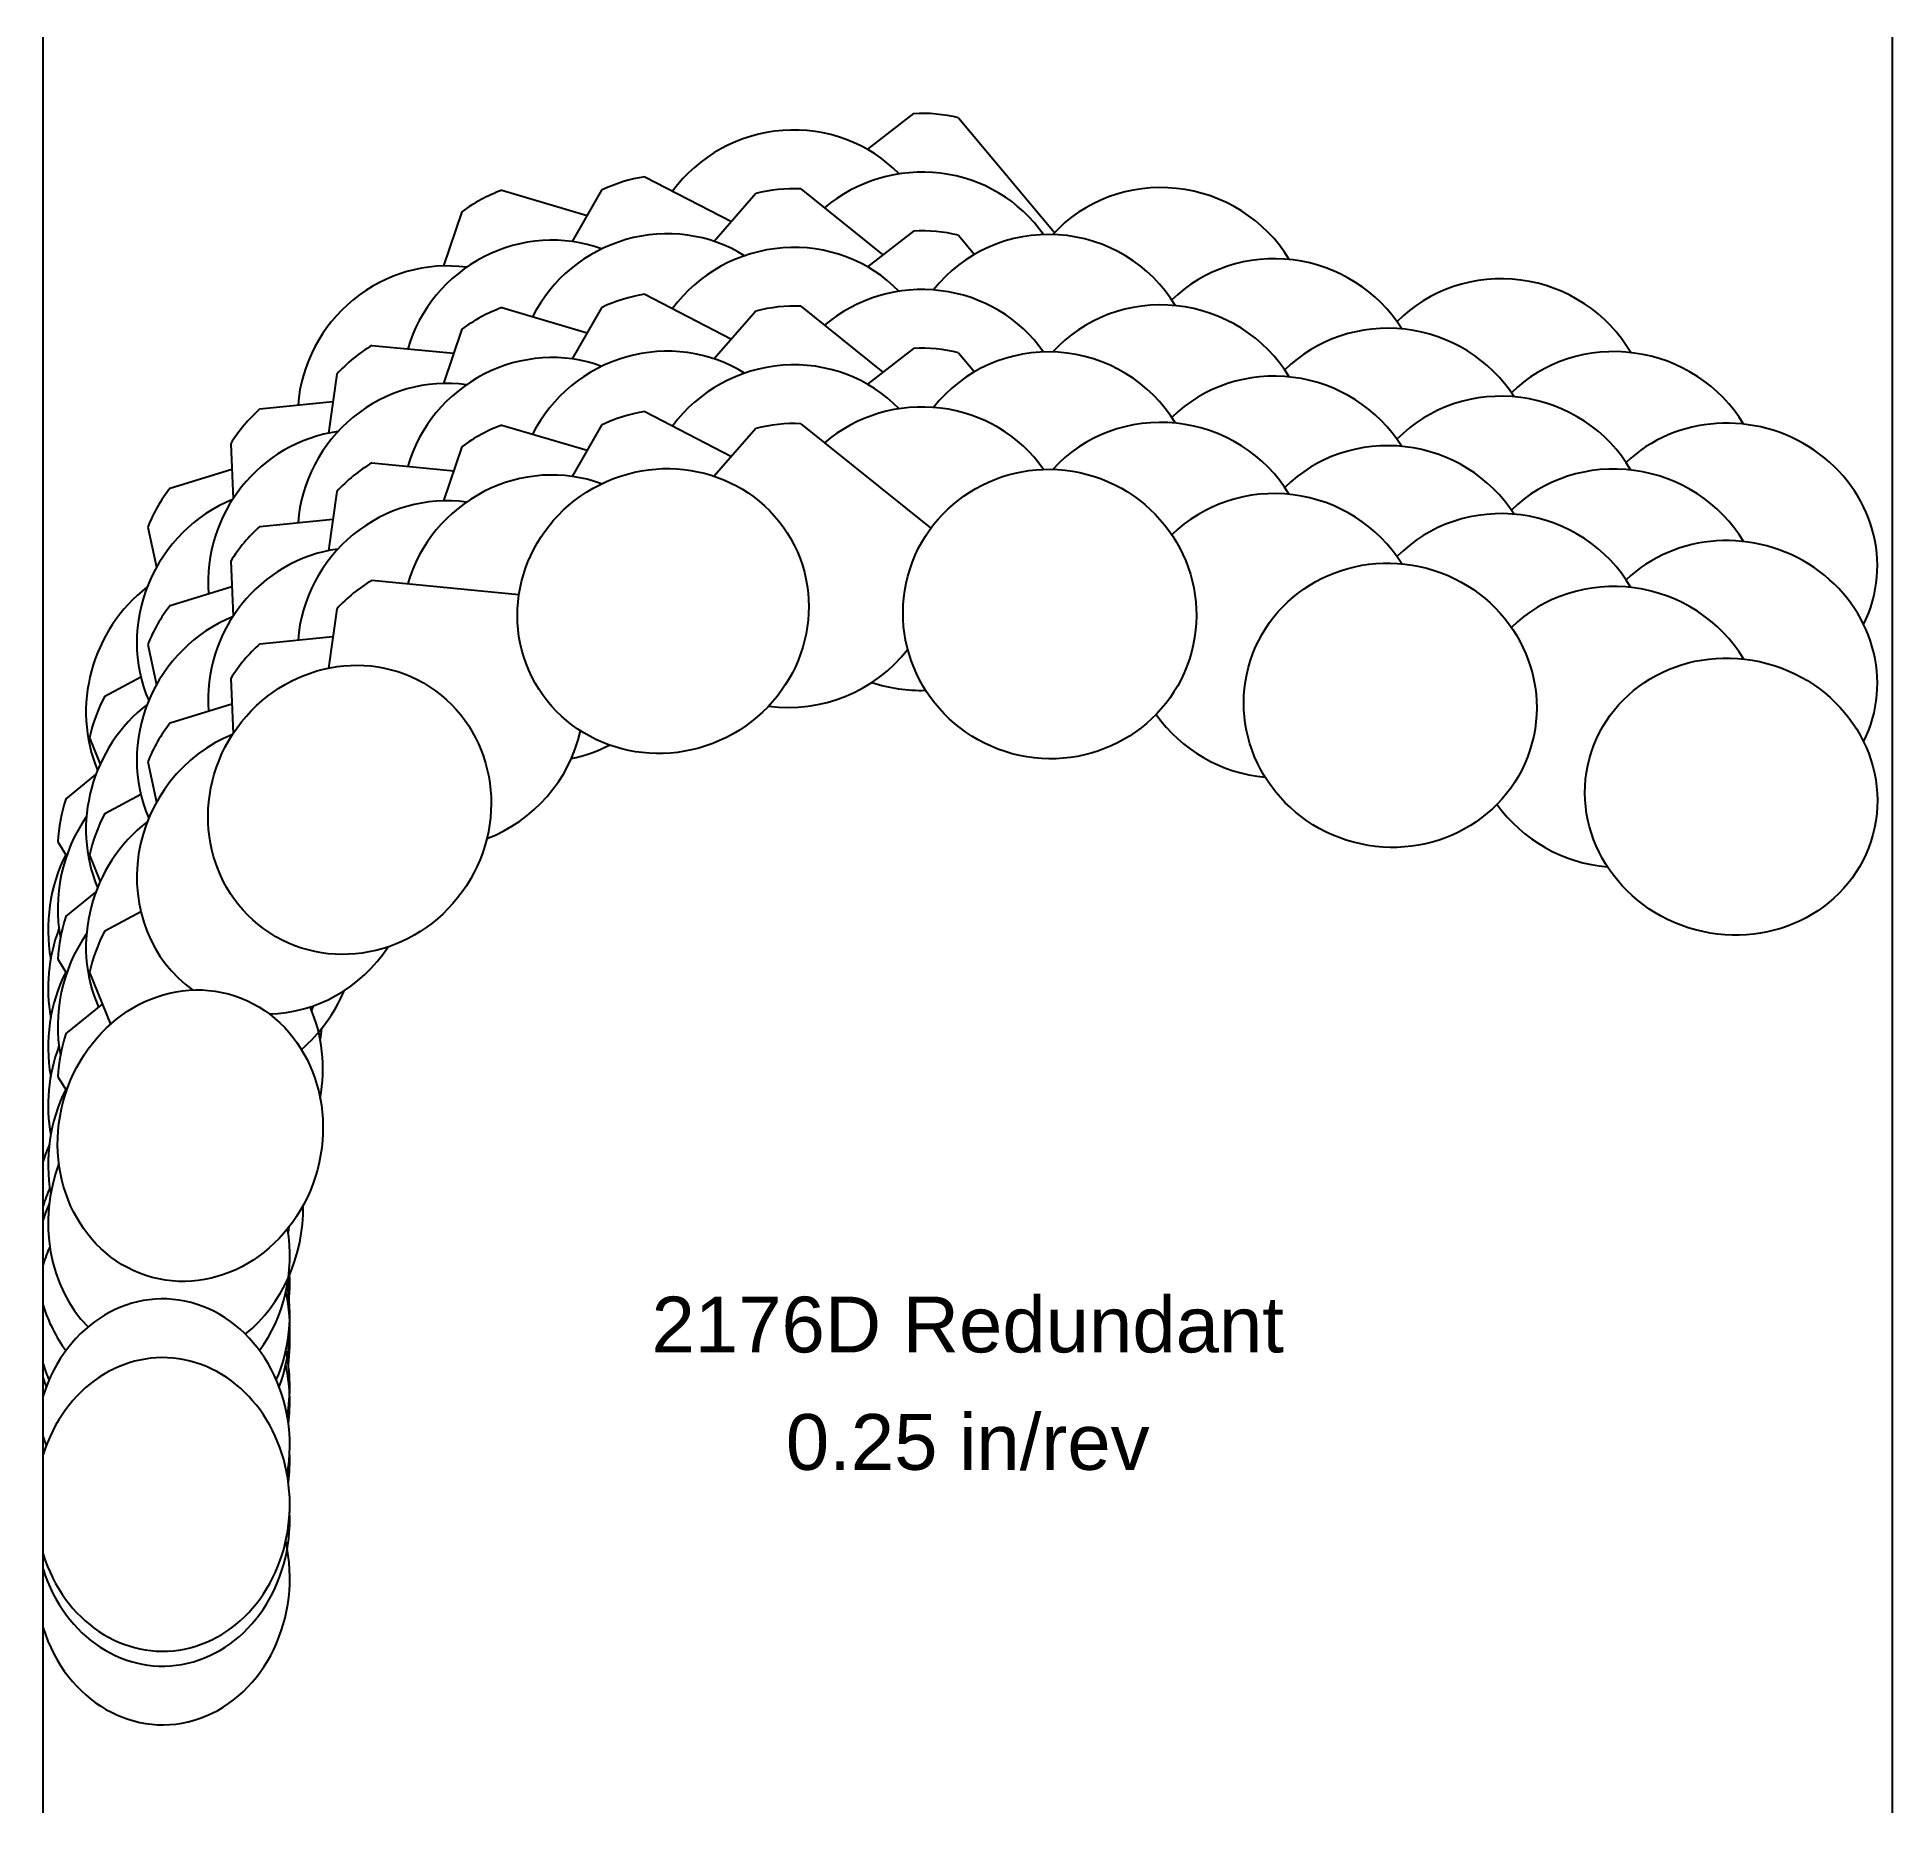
# Model space of a CAD drawing. Header units: inches. Extents: x -3.95 to 0, y -2.66 to 1.12.
import ezdxf
from ezdxf.enums import TextEntityAlignment as Align

# ---------------------------------------------------------------- set-up
doc = ezdxf.new("R2010")
doc.units = ezdxf.units.IN
doc.header["$MEASUREMENT"] = 0
for name, color, linetype, true_color in [('Blade_1', 30, 'Continuous', 0xff7f00), ('Blade_2', 7, 'Continuous', 0xcccc00), ('Blade_3', 7, 'Continuous', 0x00cc00), ('Blade_4', 7, 'Continuous', 0x00cccc), ('Blade_5', 7, 'Continuous', 0x0066cc), ('Blade_6', 190, 'Continuous', 0x7f00ff)]:
    doc.layers.add(name, color=color, linetype=linetype, true_color=true_color)
doc.layers.add('Gage_Line', color=7, linetype='Continuous')
doc.styles.get("Standard").update_dxf_attribs({"font": 'arial.ttf'})

msp = doc.modelspace()

# ---------------------------------------------------------------- linework, layer by layer
at = {"layer": 'Blade_1'}
for centre, major_axis, ratio, start_param, end_param in [((-2.6175, 0.3998), (0.2793, 0.1401), 0.963048, 6.810381, 8.513276), ((-1.7943, 0.3935), (0.3019, -0.0809), 0.984808, 7.081616, 9.026073), ((-1.0693, 0.1993), (0.3019, -0.0809), 0.965926, 7.098248, 8.910519), ((-2.6175, 0.1498), (0.2793, 0.1401), 0.963048, 6.810381, 8.513276), ((-1.7943, 0.1435), (0.3019, -0.0809), 0.984808, 7.081616, 9.026073), ((-0.3433, 0.0048), (0.3019, -0.0809), 0.939693, 6.09199, 8.902875), ((-3.2849, -0.0234), (0.1702, 0.2621), 0.948815, 6.966643, 8.535827), ((-1.0693, -0.0507), (0.3019, -0.0809), 0.965926, 7.098248, 8.910519), ((-0.3433, -0.2452), (0.3019, -0.0809), 0.939693, 6.09199, 8.902875), ((-3.2849, -0.2734), (0.1702, 0.2621), 0.948815, 6.966643, 8.535827), ((-3.6241, -0.7171), (0.0812, 0.3018), 0.896171, 1.190706, 2.065495), ((-3.6241, -0.9671), (0.0812, 0.3018), 0.896171, 1.190706, 2.065495), ((-3.6241, -0.9671), (0.0812, 0.3018), 0.896171, 4.801008, 4.879936), ((-3.6829, -1.5022), (0, 0.3125), 0.866025, 7.386571, 7.508043), ((-3.6829, -1.5022), (0, 0.3125), 0.866025, 4.559861, 4.678722), ((-3.6829, -2.0022), (0, 0.3125), 0.866025, 1.916735, 7.508043), ((-3.6829, -1.7522), (0, 0.3125), 0.866025, 4.511031, 4.963069), ((-3.6829, -1.7522), (0, 0.3125), 0.866025, 1.916735, 1.982313)]:
    msp.add_ellipse(centre, major_axis=major_axis, ratio=ratio, start_param=start_param, end_param=end_param, dxfattribs=at)
for centre, major_axis, ratio in [((-2.6175, -0.1002), (0.2793, 0.1401), 0.963048), ((-1.7943, -0.1065), (0.3019, -0.0809), 0.984808), ((-1.0693, -0.3007), (0.3019, -0.0809), 0.965926), ((-3.2849, -0.5234), (0.1702, 0.2621), 0.948815), ((-0.3433, -0.4952), (0.3019, -0.0809), 0.939693), ((-3.6241, -1.2171), (0.0812, 0.3018), 0.896171)]:
    msp.add_ellipse(centre, major_axis=major_axis, ratio=ratio, dxfattribs=at)
at = {"layer": 'Blade_2'}
for p, q in [((-2.3241, 0.7987), (-2.1494, 0.6584)), ((-2.4202, 0.7885), (-2.5085, 0.6869)), ((-2.4202, 0.5385), (-2.5085, 0.4369)), ((-2.3241, 0.5487), (-2.1494, 0.4084)), ((-3.2374, 0.4655), (-3.0631, 0.4487)), ((-3.3124, 0.4042), (-3.33, 0.2784)), ((-2.4202, 0.2885), (-2.5085, 0.1869)), ((-2.3241, 0.2987), (-2.0471, 0.0762)), ((-3.2374, 0.2155), (-3.0631, 0.1987)), ((-3.3124, 0.1542), (-3.33, 0.0284)), ((-3.2374, -0.0345), (-2.9243, -0.0646)), ((-3.3124, -0.0958), (-3.33, -0.2216)), ((-3.8063, -0.2813), (-3.7296, -0.24)), ((-3.8387, -0.37), (-3.816, -0.426)), ((-3.8063, -0.5313), (-3.7296, -0.49)), ((-3.8387, -0.62), (-3.816, -0.676)), ((-3.8063, -0.7813), (-3.7296, -0.74)), ((-3.8387, -0.87), (-3.794, -0.9798))]:
    msp.add_line(p, q, dxfattribs=at)
for centre, major_axis, ratio, start_param, end_param in [((-2.3447, 0.4967), (0.2991, 0.0906), 0.964323, 7.503453, 7.814498), ((-2.3447, 0.2467), (0.2991, 0.0906), 0.964323, 7.503453, 7.814498), ((-3.0904, 0.2023), (0.2019, 0.2385), 0.959956, 7.508402, 7.820057), ((-2.3447, -0.0033), (0.2991, 0.0906), 0.964323, 7.503453, 7.814498), ((-3.0904, -0.0477), (0.2019, 0.2385), 0.959956, 7.508402, 7.820057), ((-3.0904, -0.2977), (0.2019, 0.2385), 0.959956, 7.508402, 7.820057), ((-2.3447, -0.0033), (0.2991, 0.0906), 0.964323, 4.272285, 5.349277), ((-3.5578, -0.4211), (0.1141, 0.2909), 0.910856, 7.727559, 8.030791), ((-3.0904, -0.2977), (0.2019, 0.2385), 0.959956, 4.189812, 5.20631), ((-3.5578, -0.6711), (0.1141, 0.2909), 0.910856, 7.727559, 8.030791), ((-3.5578, -0.9211), (0.1141, 0.2909), 0.910856, 7.727559, 8.030791), ((-3.6829, -1.4722), (0, 0.3125), 0.866025, 7.377204, 7.508043), ((-3.6829, -1.4722), (0, 0.3125), 0.866025, 4.007352, 4.896333), ((-3.6829, -1.4722), (0, 0.3125), 0.866025, 8.19992, 8.559019)]:
    msp.add_ellipse(centre, major_axis=major_axis, ratio=ratio, start_param=start_param, end_param=end_param, dxfattribs=at)
at = {"layer": 'Blade_3'}
for centre, major_axis, ratio, start_param, end_param in [((-2.0676, 0.5326), (0.3113, 0.0272), 0.965239, 6.78649, 8.490027), ((-2.8656, 0.3842), (0.2417, 0.198), 0.961565, 6.79612, 8.474507), ((-1.311, 0.3473), (0.3019, -0.0809), 0.965926, 7.084526, 8.905881), ((-2.0676, 0.2826), (0.3113, 0.0272), 0.965239, 6.78649, 8.490027), ((-2.8656, 0.1342), (0.2417, 0.198), 0.961565, 6.79612, 8.474507), ((-0.586, 0.1531), (0.3019, -0.0809), 0.953717, 7.061978, 8.912332), ((-1.311, 0.0973), (0.3019, -0.0809), 0.965926, 7.084526, 8.905881), ((-2.0676, 0.0326), (0.3113, 0.0272), 0.965239, 6.78649, 8.490027), ((-2.8656, -0.1158), (0.2417, 0.198), 0.961565, 6.79612, 8.474507), ((-0.586, -0.0969), (0.3019, -0.0809), 0.953717, 7.061978, 8.912332), ((-1.311, -0.1527), (0.3019, -0.0809), 0.965926, 7.084526, 8.905881), ((-3.4425, -0.1496), (0.1429, 0.2779), 0.930939, 7.102691, 8.776984), ((-0.586, -0.3469), (0.3019, -0.0809), 0.953717, 7.061978, 8.912332), ((-3.4425, -0.3996), (0.1429, 0.2779), 0.930939, 7.102691, 8.776984), ((-2.0676, 0.0326), (0.3113, 0.0272), 0.965239, 4.284443, 4.657974), ((-1.311, -0.1527), (0.3019, -0.0809), 0.965926, 3.99856, 4.887227), ((-3.4425, -0.6496), (0.1429, 0.2779), 0.930939, 7.102691, 9.288744), ((-2.8656, -0.1158), (0.2417, 0.198), 0.961565, 4.217243, 4.495445), ((-0.586, -0.3469), (0.3019, -0.0809), 0.953717, 3.998646, 4.896426), ((-3.6554, -0.8878), (0.0543, 0.3077), 0.864592, 7.639468, 8.257814), ((-3.4425, -0.6496), (0.1429, 0.2779), 0.930939, 3.599394, 4.590892), ((-3.6554, -1.1378), (0.0543, 0.3077), 0.864592, 7.639468, 8.257814), ((-3.6554, -1.3878), (0.0543, 0.3077), 0.864592, 7.639468, 8.868757), ((-3.6554, -1.3878), (0.0543, 0.3077), 0.864592, 3.921178, 4.93566), ((-3.6829, -1.6589), (0, 0.3125), 0.866025, 4.562494, 4.811278), ((-3.6829, -1.9089), (0, 0.3125), 0.866025, 4.562494, 4.763077), ((-3.6829, -2.1589), (0, 0.3125), 0.866025, 1.916735, 4.965757)]:
    msp.add_ellipse(centre, major_axis=major_axis, ratio=ratio, start_param=start_param, end_param=end_param, dxfattribs=at)
at = {"layer": 'Blade_4'}
for p, q in [((-2.7487, 0.7957), (-2.8109, 0.6866)), ((-2.6565, 0.8244), (-2.472, 0.7289)), ((-2.6565, 0.5744), (-2.472, 0.4789)), ((-2.7487, 0.5457), (-2.8109, 0.4366)), ((-3.4759, 0.3301), (-3.3206, 0.3457)), ((-2.6565, 0.3244), (-2.472, 0.2289)), ((-2.7487, 0.2957), (-2.8109, 0.1866)), ((-3.538, 0.2561), (-3.5331, 0.1388)), ((-3.4759, 0.0801), (-3.3206, 0.0957)), ((-3.538, 0.0061), (-3.5331, -0.1112)), ((-3.4759, -0.1699), (-3.3206, -0.1543)), ((-3.538, -0.2439), (-3.5331, -0.3612)), ((-3.5233, -0.347), (-3.5233, -0.3482)), ((-3.8889, -0.5005), (-3.8252, -0.4485)), ((-3.906, -0.5915), (-3.8874, -0.6211)), ((-3.8889, -0.7505), (-3.8252, -0.6985)), ((-3.906, -0.8415), (-3.8874, -0.8711)), ((-3.8889, -1.0005), (-3.8114, -0.9372)), ((-3.906, -1.0915), (-3.8874, -1.1211))]:
    msp.add_line(p, q, dxfattribs=at)
for centre, major_axis, ratio, start_param, end_param in [((-2.6175, 0.5248), (0.2793, 0.1401), 0.963048, 7.529973, 7.840398), ((-2.6175, 0.2748), (0.2793, 0.1401), 0.963048, 7.529973, 7.840398), ((-3.2849, 0.1016), (0.1702, 0.2621), 0.948815, 7.569772, 7.88064), ((-2.6175, 0.0248), (0.2793, 0.1401), 0.963048, 7.529973, 7.840398), ((-3.2849, -0.1484), (0.1702, 0.2621), 0.948815, 7.569772, 7.88064), ((-3.2849, -0.3984), (0.1702, 0.2621), 0.948815, 7.569772, 7.88064), ((-3.6241, -0.5921), (0.0812, 0.3018), 0.896171, 1.508023, 1.805634), ((-3.6241, -0.8421), (0.0812, 0.3018), 0.896171, 1.508023, 1.805634), ((-3.6241, -1.0921), (0.0812, 0.3018), 0.896171, 4.801008, 5.449473), ((-3.6241, -0.8421), (0.0812, 0.3018), 0.896171, 4.588932, 4.626312), ((-3.6241, -1.0921), (0.0812, 0.3018), 0.896171, 1.508023, 1.805634), ((-3.6829, -1.3772), (0, 0.3125), 0.866025, 7.386571, 7.508043), ((-3.6829, -1.3772), (0, 0.3125), 0.866025, 4.559861, 4.603166), ((-3.6829, -1.8772), (0, 0.3125), 0.866025, 4.511031, 7.508043), ((-3.6829, -1.6272), (0, 0.3125), 0.866025, 4.300872, 4.963069), ((-3.6829, -1.6272), (0, 0.3125), 0.866025, 1.916735, 1.982313)]:
    msp.add_ellipse(centre, major_axis=major_axis, ratio=ratio, start_param=start_param, end_param=end_param, dxfattribs=at)
at = {"layer": 'Blade_5'}
for centre, major_axis, ratio, start_param, end_param in [((-2.3447, 0.6217), (0.2991, 0.0906), 0.964323, 6.741183, 8.514793), ((-1.5526, 0.4989), (0.3019, -0.0809), 0.965926, 7.07, 8.962124), ((-2.3447, 0.3717), (0.2991, 0.0906), 0.964323, 6.741183, 8.514793), ((-3.0904, 0.3273), (0.2019, 0.2385), 0.959956, 6.827181, 8.500942), ((-0.8277, 0.3046), (0.3019, -0.0809), 0.965926, 7.055329, 8.923755), ((-1.5526, 0.2489), (0.3019, -0.0809), 0.965926, 7.07, 8.962124), ((-2.3447, 0.1217), (0.2991, 0.0906), 0.964323, 6.741183, 8.514793), ((-3.0904, 0.0773), (0.2019, 0.2385), 0.959956, 6.827181, 8.500942), ((-0.8277, 0.0546), (0.3019, -0.0809), 0.965926, 7.055329, 8.923755), ((-1.5526, -0.0011), (0.3019, -0.0809), 0.965926, 7.07, 8.962124), ((-3.0904, -0.1727), (0.2019, 0.2385), 0.959956, 6.827181, 8.500942), ((-0.8277, -0.1954), (0.3019, -0.0809), 0.965926, 7.055329, 8.923755), ((-3.5578, -0.2961), (0.1141, 0.2909), 0.910856, 7.269094, 8.678107), ((-3.5578, -0.5461), (0.1141, 0.2909), 0.910856, 7.269094, 8.678107), ((-3.5578, -0.7961), (0.1141, 0.2909), 0.910856, 7.269094, 8.695548), ((-3.5578, -0.7961), (0.1141, 0.2909), 0.910856, 4.17932, 4.685684), ((-3.6829, -1.5972), (0, 0.3125), 0.866025, 7.377204, 7.508043), ((-3.6829, -1.5972), (0, 0.3125), 0.866025, 4.247792, 4.937368), ((-3.6829, -1.5972), (0, 0.3125), 0.866025, 8.19992, 8.318579)]:
    msp.add_ellipse(centre, major_axis=major_axis, ratio=ratio, start_param=start_param, end_param=end_param, dxfattribs=at)
at = {"layer": 'Blade_6'}
for p, q in [((-2.0843, 0.9588), (-2.1824, 0.8829)), ((-1.9882, 0.9499), (-1.7839, 0.7057)), ((-2.9605, 0.7959), (-2.7791, 0.7423)), ((-3.0457, 0.7498), (-3.0849, 0.6346)), ((-2.0843, 0.7088), (-2.1824, 0.6329)), ((-1.9882, 0.6999), (-1.9542, 0.6593)), ((-2.9605, 0.5459), (-2.7791, 0.4923)), ((-3.0457, 0.4998), (-3.0849, 0.3846)), ((-2.0843, 0.4588), (-2.1824, 0.3829)), ((-1.9882, 0.4499), (-1.9542, 0.4093)), ((-2.9605, 0.2959), (-2.7791, 0.2423)), ((-3.0457, 0.2498), (-3.0849, 0.1346)), ((-3.6672, 0.1617), (-3.5358, 0.202)), ((-3.7148, 0.0785), (-3.6961, -0.007)), ((-3.6672, -0.0883), (-3.5358, -0.048)), ((-3.7148, -0.1715), (-3.6961, -0.257)), ((-3.6672, -0.3383), (-3.5358, -0.298)), ((-3.7148, -0.4215), (-3.6961, -0.507))]:
    msp.add_line(p, q, dxfattribs=at)
for centre, major_axis, ratio, start_param, end_param in [((-2.0676, 0.6576), (0.3113, 0.0272), 0.965239, 7.512742, 7.823347), ((-2.8656, 0.5092), (0.2417, 0.198), 0.961565, 7.500239, 7.811884), ((-2.0676, 0.4076), (0.3113, 0.0272), 0.965239, 7.512742, 7.823347), ((-2.8656, 0.2592), (0.2417, 0.198), 0.961565, 7.500239, 7.811884), ((-2.0676, 0.1576), (0.3113, 0.0272), 0.965239, 7.512742, 7.823347), ((-2.8656, 0.0092), (0.2417, 0.198), 0.961565, 7.500239, 7.811884), ((-3.4425, -0.0246), (0.1429, 0.2779), 0.930939, 7.651162, 7.959277), ((-3.4425, -0.2746), (0.1429, 0.2779), 0.930939, 7.651162, 7.959277), ((-3.4425, -0.5246), (0.1429, 0.2779), 0.930939, 7.651162, 7.959277), ((-3.6554, -0.7628), (0.0543, 0.3077), 0.864592, 7.522258, 8.257814), ((-3.6554, -1.0128), (0.0543, 0.3077), 0.864592, 7.522258, 8.257814), ((-3.6554, -1.2628), (0.0543, 0.3077), 0.864592, 7.522258, 8.257814), ((-3.6829, -1.5339), (0, 0.3125), 0.866025, 4.562494, 4.811278), ((-3.6829, -1.7839), (0, 0.3125), 0.866025, 4.562494, 4.965757), ((-3.6829, -2.0339), (0, 0.3125), 0.866025, 1.916735, 4.763077)]:
    msp.add_ellipse(centre, major_axis=major_axis, ratio=ratio, start_param=start_param, end_param=end_param, dxfattribs=at)
at = {"layer": 'Gage_Line'}
for p, q in [((-3.9375, -2.6589), (-3.9375, 1.1217)), ((0, -2.6589), (0, 1.1217))]:
    msp.add_line(p, q, dxfattribs=at)

# ---------------------------------------------------------------- texts
for s, p in [('2176D Redundant', (-1.9688, -1.6192)), ('0.25 in/rev', (-1.9688, -1.8692))]:
    msp.add_text(s, height=0.11875).set_placement(p, align=Align.MIDDLE_CENTER)

doc.saveas('drawing.dxf')
